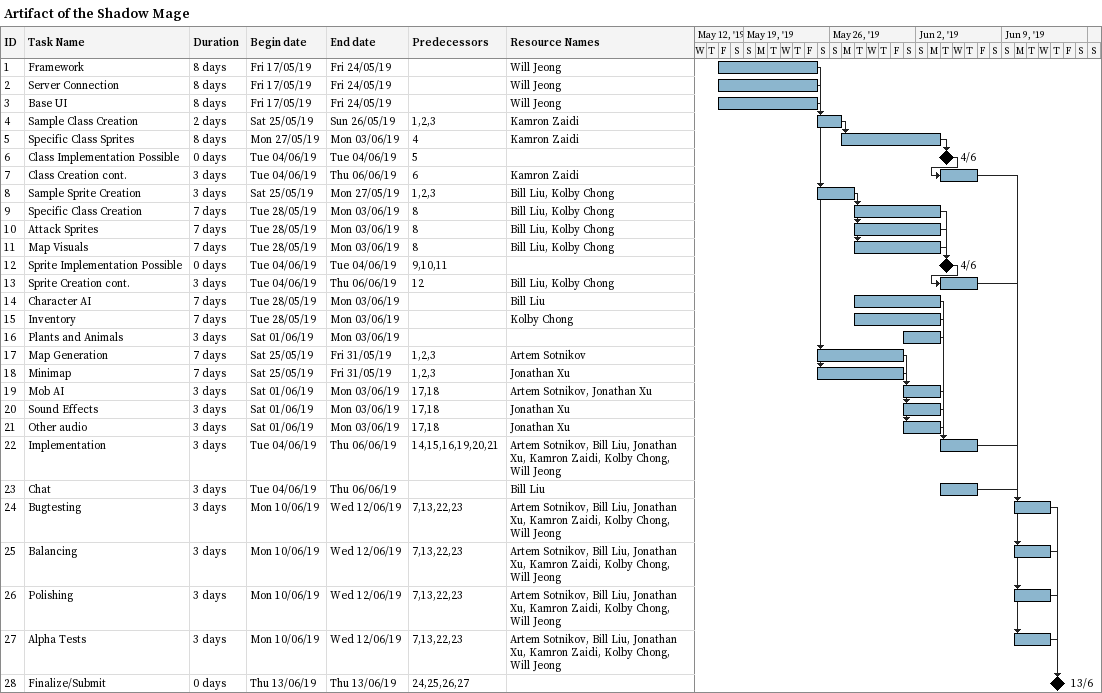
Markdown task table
Artifact of the Shadow Mage

| ID | Task | Duration | Start | Finish | Predecessors | Resources |
|---|---|---|---|---|---|---|
| 1 | Framework | 8d | 2019-05-17 | 2019-05-24 |  | Will Jeong |
| 2 | Server Connection | 8d | 2019-05-17 | 2019-05-24 |  | Will Jeong |
| 3 | Base UI | 8d | 2019-05-17 | 2019-05-24 |  | Will Jeong |
| 4 | Sample Class Creation | 2d | 2019-05-25 | 2019-05-26 | 1, 2, 3 | Kamron Zaidi |
| 5 | Specific Class Sprites | 8d | 2019-05-27 | 2019-06-03 | 4 | Kamron Zaidi |
| 6 | Class Implementation Possible | 0d | 2019-06-04 | 2019-06-04 | 5 |  |
| 7 | Class Creation cont. | 3d | 2019-06-04 | 2019-06-06 | 6 | Kamron Zaidi |
| 8 | Sample Sprite Creation | 3d | 2019-05-25 | 2019-05-27 | 1, 2, 3 | Bill Liu, Kolby Chong |
| 9 | Specific Class Creation | 7d | 2019-05-28 | 2019-06-03 | 8 | Bill Liu, Kolby Chong |
| 10 | Attack Sprites | 7d | 2019-05-28 | 2019-06-03 | 8 | Bill Liu, Kolby Chong |
| 11 | Map Visuals | 7d | 2019-05-28 | 2019-06-03 | 8 | Bill Liu, Kolby Chong |
| 12 | Sprite Implementation Possible | 0d | 2019-06-04 | 2019-06-04 | 9, 10, 11 |  |
| 13 | Sprite Creation cont. | 3d | 2019-06-04 | 2019-06-06 | 12 | Bill Liu, Kolby Chong |
| 14 | Character AI | 7d | 2019-05-28 | 2019-06-03 |  | Bill Liu |
| 15 | Inventory | 7d | 2019-05-28 | 2019-06-03 |  | Kolby Chong |
| 16 | Plants and Animals | 3d | 2019-06-01 | 2019-06-03 |  |  |
| 17 | Map Generation | 7d | 2019-05-25 | 2019-05-31 | 1, 2, 3 | Artem Sotnikov |
| 18 | Minimap | 7d | 2019-05-25 | 2019-05-31 | 1, 2, 3 | Jonathan Xu |
| 19 | Mob AI | 3d | 2019-06-01 | 2019-06-03 | 17, 18 | Artem Sotnikov, Jonathan Xu |
| 20 | Sound Effects | 3d | 2019-06-01 | 2019-06-03 | 17, 18 | Jonathan Xu |
| 21 | Other audio | 3d | 2019-06-01 | 2019-06-03 | 17, 18 | Jonathan Xu |
| 22 | Implementation | 3d | 2019-06-04 | 2019-06-06 | 14, 15, 16, 19, 20, 21 | Artem Sotnikov, Bill Liu, Jonathan Xu, Kamron Zaidi, Kolby Chong, Will Jeong |
| 23 | Chat | 3d | 2019-06-04 | 2019-06-06 |  | Bill Liu |
| 24 | Bugtesting | 3d | 2019-06-10 | 2019-06-12 | 7, 13, 22, 23 | Artem Sotnikov, Bill Liu, Jonathan Xu, Kamron Zaidi, Kolby Chong, Will Jeong |
| 25 | Balancing | 3d | 2019-06-10 | 2019-06-12 | 7, 13, 22, 23 | Artem Sotnikov, Bill Liu, Jonathan Xu, Kamron Zaidi, Kolby Chong, Will Jeong |
| 26 | Polishing | 3d | 2019-06-10 | 2019-06-12 | 7, 13, 22, 23 | Artem Sotnikov, Bill Liu, Jonathan Xu, Kamron Zaidi, Kolby Chong, Will Jeong |
| 27 | Alpha Tests | 3d | 2019-06-10 | 2019-06-12 | 7, 13, 22, 23 | Artem Sotnikov, Bill Liu, Jonathan Xu, Kamron Zaidi, Kolby Chong, Will Jeong |
| 28 | Finalize/Submit | 0d | 2019-06-13 | 2019-06-13 | 24, 25, 26, 27 |  |
